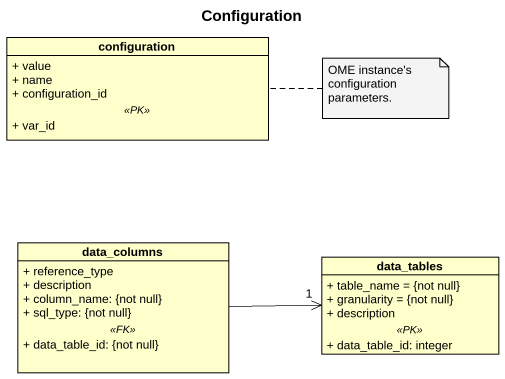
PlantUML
@startuml
title Configuration
hide circle
hide empty members
skinparam classAttributeIconSize 0
class configuration {
  + value
  + name
  + configuration_id
  .. <<PK>> ..
  + var_id
}
class data_columns {
  + reference_type
  + description
  + column_name: {not null}
  + sql_type: {not null}
  .. <<FK>> ..
  + data_table_id: {not null}
}
class data_tables {
  + table_name = {not null}
  + granularity = {not null}
  + description
  .. <<PK>> ..
  + data_table_id: integer
}
data_columns -right-> "1" data_tables
note right of configuration
  OME instance's
  configuration parameters.
end note
@enduml
